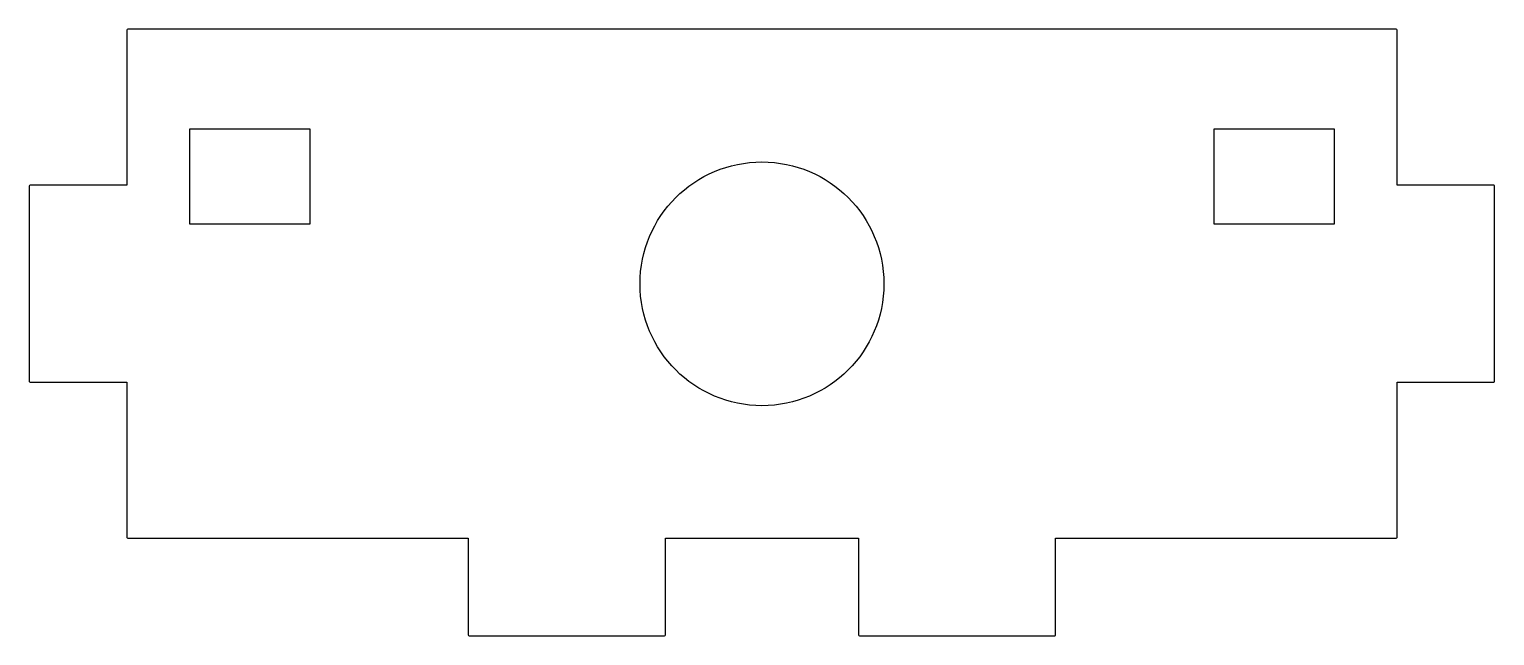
# Model space of a CAD drawing. Header units: millimetres. Extents: x -388 to -238, y 28 to 90.
import ezdxf

# ---------------------------------------------------------------- set-up
doc = ezdxf.new("R2010")
doc.units = ezdxf.units.MM
doc.layers.get('0').update_dxf_attribs({"linetype": 'CONTINUOUS'})

msp = doc.modelspace()

# ---------------------------------------------------------------- linework, layer by layer
for points in [[(-388.02, 53.96), (-378.11, 53.96), (-378.11, 38.04), (-378.08, 37.99), (-378.02, 37.96), (-343.11, 37.96), (-343.11, 28.04), (-343.08, 27.98), (-343.02, 27.96), (-322.99, 27.96), (-322.94, 27.98), (-322.91, 28.04), (-322.91, 37.96), (-303.11, 37.96), (-303.11, 28.04), (-303.08, 27.98), (-303.02, 27.96), (-282.99, 27.96), (-282.93, 27.98), (-282.91, 28.04), (-282.91, 37.96), (-247.99, 37.96), (-247.93, 37.99), (-247.91, 38.04), (-247.91, 53.96), (-237.99, 53.96), (-237.93, 53.99), (-237.91, 54.04), (-237.91, 74.07), (-237.93, 74.13), (-237.99, 74.16), (-247.91, 74.16), (-247.91, 90.07), (-247.93, 90.13), (-247.99, 90.15), (-378.02, 90.15), (-378.08, 90.13), (-378.11, 90.07), (-378.11, 74.16), (-388.02, 74.16), (-388.08, 74.13), (-388.11, 74.07), (-388.11, 54.04), (-388.08, 53.99)], [(-371.66, 70.16), (-371.66, 79.95), (-359.36, 79.95), (-359.36, 70.16)], [(-254.36, 70.16), (-266.66, 70.16), (-266.66, 79.95), (-254.36, 79.95)]]:
    msp.add_lwpolyline(points, close=True)
msp.add_circle((-313.01, 64.05), 12.5)

doc.saveas('drawing.dxf')
